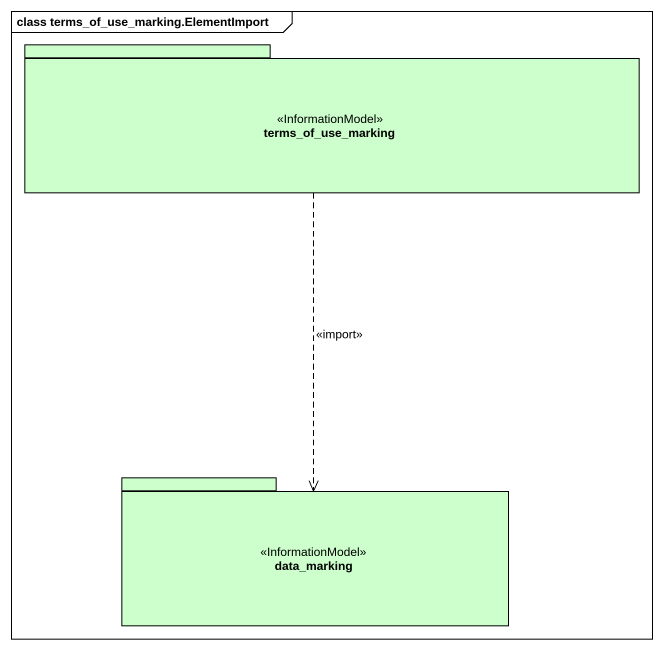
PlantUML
@startuml
mainframe class terms_of_use_marking.ElementImport
package terms_of_use_marking <<InformationModel>> #CCFFCC {
}
package data_marking <<InformationModel>> #CCFFCC {
}
terms_of_use_marking ..> data_marking : <<import>>
@enduml
